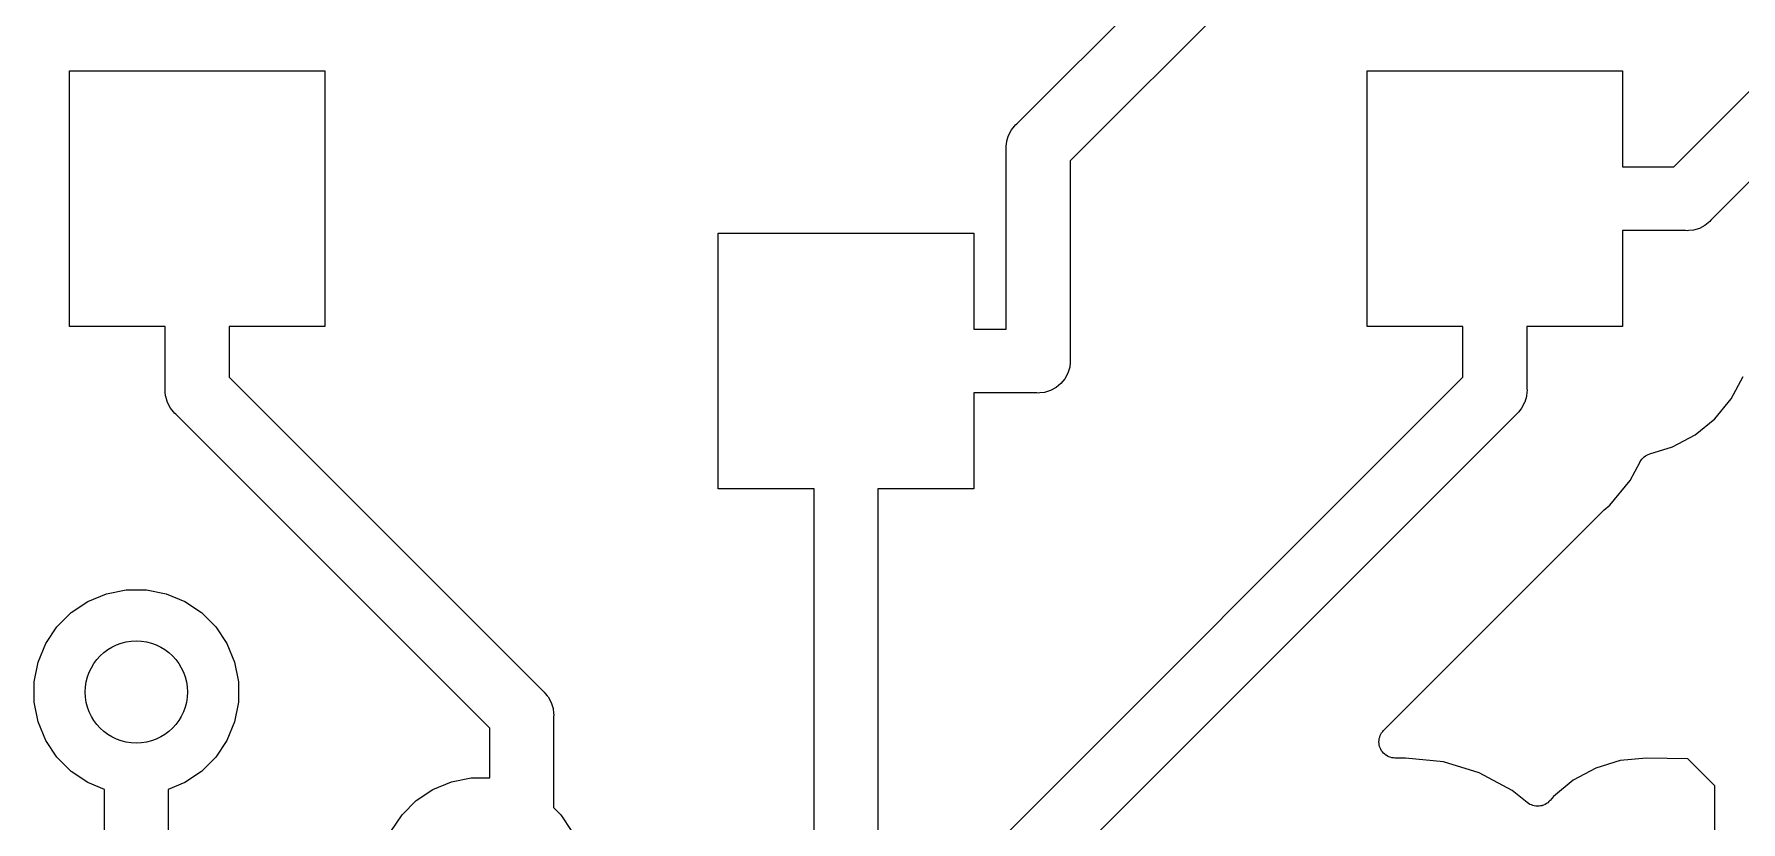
# Model space of a CAD drawing. Extents: x 1 to 139, y -76 to -1.
# Drawn here: x 21.59 to 28.27, y -59.59 to -56.51 of the extents above; entities that cross this region are included whole.
import ezdxf

# ---------------------------------------------------------------- set-up
doc = ezdxf.new("R2010")
doc.units = 0
doc.header["$MEASUREMENT"] = 0
doc.layers.add('BLACK', color=7, linetype='CONTINUOUS')

msp = doc.modelspace()

# ---------------------------------------------------------------- linework, layer by layer
at = {"layer": 'BLACK', "linetype": 'CONTINUOUS'}
for p, q in [((25.4332, -56.8576), (28.1204, -54.1704)), ((28.2649, -54.3795), (25.6423, -57.0021)), ((28.0055, -57.025), (30.152, -54.8785)), ((30.2965, -55.0876), (28.15, -57.234)), ((21.725, -57.65), (21.725, -56.65)), ((21.725, -56.65), (22.725, -56.65)), ((22.725, -56.65), (22.725, -57.65)), ((26.805, -57.65), (26.805, -56.65)), ((26.805, -56.65), (27.805, -56.65)), ((27.805, -56.65), (27.805, -57.025)), ((25.3947, -56.9238), (25.4013, -56.9022)), ((25.4013, -56.9022), (25.4129, -56.8805)), ((25.4129, -56.8805), (25.4246, -56.8663)), ((25.4246, -56.8662), (25.4285, -56.8615)), ((25.4246, -56.8663), (25.4246, -56.8662)), ((25.4285, -56.8615), (25.4332, -56.8576)), ((25.3917, -56.9503), (25.3923, -56.9442)), ((25.3923, -56.9564), (25.3917, -56.9503)), ((25.3923, -56.9442), (25.3941, -56.9258)), ((25.3923, -57.66), (25.3923, -56.9564)), ((25.3941, -56.9258), (25.3947, -56.9238)), ((25.6423, -57.0021), (25.6423, -57.7789)), ((27.805, -57.025), (28.0055, -57.025)), ((28.1271, -57.2544), (28.1054, -57.266)), ((28.1461, -57.2388), (28.1271, -57.2544)), ((28.15, -57.234), (28.1461, -57.2388)), ((24.265, -58.285), (24.265, -57.285)), ((24.265, -57.285), (25.265, -57.285)), ((25.265, -57.285), (25.265, -57.66)), ((28.0512, -57.275), (27.805, -57.275)), ((27.805, -57.275), (27.805, -57.65)), ((28.0573, -57.2756), (28.0512, -57.275)), ((28.0634, -57.275), (28.0573, -57.2756)), ((28.0818, -57.2732), (28.0634, -57.275)), ((28.0634, -57.275), (28.0634, -57.275)), ((28.1054, -57.266), (28.0818, -57.2732)), ((22.1, -57.65), (21.725, -57.65)), ((22.1, -57.8939), (22.1, -57.65)), ((22.725, -57.65), (22.35, -57.65)), ((22.35, -57.65), (22.35, -57.8482)), ((27.18, -57.65), (26.805, -57.65)), ((27.18, -57.8482), (27.18, -57.65)), ((27.805, -57.65), (27.43, -57.65)), ((27.43, -57.65), (27.43, -57.8939)), ((25.265, -57.66), (25.3923, -57.66)), ((25.6423, -57.7789), (25.6429, -57.785)), ((25.6429, -57.785), (25.6423, -57.7911)), ((22.35, -57.8482), (23.5791, -59.0773)), ((25.058, -59.9703), (27.18, -57.8482)), ((25.6217, -57.8548), (25.6061, -57.8738)), ((25.6333, -57.8331), (25.6217, -57.8548)), ((25.6405, -57.8095), (25.6333, -57.8331)), ((25.6407, -57.8074), (25.6405, -57.8095)), ((25.6423, -57.7911), (25.6407, -57.8074)), ((25.6423, -57.7911), (25.6423, -57.7911)), ((28.2294, -57.9336), (28.2766, -57.8453)), ((22.0994, -57.9), (22.1, -57.8939)), ((22.1, -57.9061), (22.0994, -57.9)), ((22.1016, -57.9224), (22.1, -57.9061)), ((22.1018, -57.9245), (22.1016, -57.9224)), ((25.5112, -57.91), (25.265, -57.91)), ((25.265, -57.91), (25.265, -58.285)), ((25.5173, -57.9106), (25.5112, -57.91)), ((25.5234, -57.91), (25.5173, -57.9106)), ((25.5418, -57.9082), (25.5234, -57.91)), ((25.5234, -57.91), (25.5234, -57.91)), ((25.5654, -57.901), (25.5418, -57.9082)), ((25.5871, -57.8894), (25.5654, -57.901)), ((25.6061, -57.8738), (25.5871, -57.8894)), ((27.43, -57.9061), (27.4282, -57.9245)), ((27.43, -57.8939), (27.4306, -57.9)), ((27.4306, -57.9), (27.43, -57.9061)), ((27.43, -57.9061), (27.43, -57.9061)), ((22.109, -57.9481), (22.1018, -57.9245)), ((22.1206, -57.9698), (22.109, -57.9481)), ((22.1319, -57.9836), (22.1206, -57.9698)), ((22.1362, -57.9888), (22.1319, -57.9836)), ((22.141, -57.9927), (22.1362, -57.9888)), ((27.3938, -57.9888), (27.3891, -57.9927)), ((27.3981, -57.9836), (27.3938, -57.9888)), ((27.4094, -57.9698), (27.3981, -57.9836)), ((27.421, -57.9481), (27.4094, -57.9698)), ((27.4215, -57.9466), (27.421, -57.9481)), ((27.4282, -57.9245), (27.4215, -57.9466)), ((28.1659, -58.0109), (28.2294, -57.9336)), ((23.37, -59.2218), (22.141, -57.9927)), ((27.3891, -57.9927), (25.267, -60.1148)), ((28.0886, -58.0744), (28.1659, -58.0109)), ((27.9109, -58.1487), (28.0003, -58.1216)), ((28.0003, -58.1216), (28.0886, -58.0744)), ((27.8339, -58.2534), (27.8733, -58.1796)), ((27.8733, -58.1796), (27.8734, -58.1794)), ((27.8734, -58.1794), (27.8737, -58.1788)), ((27.8734, -58.1794), (27.8734, -58.1794)), ((27.8734, -58.1794), (27.8734, -58.1794)), ((27.8737, -58.1788), (27.8771, -58.1739)), ((27.8771, -58.1739), (27.8803, -58.1691)), ((27.8803, -58.1691), (27.8806, -58.1689)), ((27.8806, -58.1689), (27.8808, -58.1686)), ((27.8808, -58.1686), (27.885, -58.1645)), ((27.885, -58.1645), (27.8891, -58.1603)), ((27.8891, -58.1603), (27.8894, -58.1602)), ((27.8894, -58.1602), (27.8896, -58.1599)), ((27.8896, -58.1599), (27.8945, -58.1568)), ((27.8945, -58.1568), (27.8994, -58.1535)), ((27.8994, -58.1535), (27.8997, -58.1533)), ((27.8997, -58.1533), (27.9, -58.1532)), ((27.9, -58.1532), (27.9054, -58.151)), ((27.9054, -58.151), (27.9109, -58.1487)), ((27.7548, -58.3498), (27.8339, -58.2534)), ((24.64, -58.285), (24.265, -58.285)), ((24.64, -59.914), (24.64, -58.285)), ((25.265, -58.285), (24.89, -58.285)), ((24.89, -58.285), (24.89, -59.9597)), ((26.8694, -59.2308), (27.7284, -58.3718)), ((27.7284, -58.3718), (27.729, -58.3712)), ((27.729, -58.3712), (27.7311, -58.3695)), ((27.7311, -58.3695), (27.733, -58.3676)), ((27.733, -58.3676), (27.7548, -58.3498)), ((21.7973, -58.7263), (21.8701, -58.6962)), ((21.8701, -58.6962), (21.9474, -58.6808)), ((21.9474, -58.6808), (22.0262, -58.6808)), ((22.0262, -58.6808), (22.1035, -58.6962)), ((22.1035, -58.6962), (22.1763, -58.7263)), ((21.6761, -58.8258), (21.7318, -58.7701)), ((21.7318, -58.7701), (21.7973, -58.7263)), ((22.1763, -58.7263), (22.2418, -58.7701)), ((22.2418, -58.7701), (22.2975, -58.8258)), ((21.6323, -58.8913), (21.6761, -58.8258)), ((22.2975, -58.8258), (22.3413, -58.8913)), ((21.6022, -58.9641), (21.6323, -58.8913)), ((22.3413, -58.8913), (22.3714, -58.9641)), ((21.5868, -59.0414), (21.6022, -58.9641)), ((22.3714, -58.9641), (22.3868, -59.0414)), ((21.5868, -59.1202), (21.5868, -59.0414)), ((22.3868, -59.0414), (22.3868, -59.1202)), ((21.6022, -59.1975), (21.5868, -59.1202)), ((22.3868, -59.1202), (22.3714, -59.1975)), ((23.5791, -59.0773), (23.5838, -59.0812)), ((23.5838, -59.0812), (23.5877, -59.0859)), ((23.5877, -59.0859), (23.5877, -59.0859)), ((23.5877, -59.0859), (23.5953, -59.0952)), ((23.5953, -59.0952), (23.5994, -59.1002)), ((23.5994, -59.1002), (23.611, -59.1219)), ((23.611, -59.1219), (23.6182, -59.1455)), ((23.6182, -59.1455), (23.62, -59.1639)), ((23.62, -59.1639), (23.62, -59.1639)), ((23.62, -59.1639), (23.6206, -59.17)), ((23.6206, -59.17), (23.62, -59.1761)), ((23.62, -59.1761), (23.62, -59.5332)), ((21.6323, -59.2703), (21.6022, -59.1975)), ((22.3714, -59.1975), (22.3413, -59.2703)), ((23.37, -59.4164), (23.37, -59.2218)), ((26.8521, -59.263), (26.8539, -59.2572)), ((26.8539, -59.2572), (26.8556, -59.2513)), ((26.8556, -59.2513), (26.8557, -59.2512)), ((26.8557, -59.2511), (26.8586, -59.2459)), ((26.8557, -59.2512), (26.8557, -59.2511)), ((26.8586, -59.2459), (26.8615, -59.2404)), ((26.8615, -59.2404), (26.8616, -59.2403)), ((26.8616, -59.2402), (26.8656, -59.2355)), ((26.8616, -59.2403), (26.8616, -59.2402)), ((26.8656, -59.2355), (26.8694, -59.2308)), ((21.6761, -59.3358), (21.6323, -59.2703)), ((22.3413, -59.2703), (22.2975, -59.3358)), ((26.8508, -59.2753), (26.8514, -59.2693)), ((26.8508, -59.2754), (26.8508, -59.2753)), ((26.8508, -59.2755), (26.8508, -59.2754)), ((26.8514, -59.2818), (26.8508, -59.2755)), ((26.8514, -59.2693), (26.852, -59.2632)), ((26.8519, -59.2876), (26.8514, -59.2818)), ((26.8519, -59.2877), (26.8519, -59.2876)), ((26.8519, -59.2879), (26.8519, -59.2877)), ((26.8536, -59.2936), (26.8519, -59.2879)), ((26.852, -59.2631), (26.8521, -59.263)), ((26.852, -59.2632), (26.852, -59.2631)), ((26.8554, -59.2995), (26.8536, -59.2936)), ((26.8554, -59.2996), (26.8554, -59.2995)), ((26.8555, -59.2997), (26.8554, -59.2996)), ((26.8582, -59.3049), (26.8555, -59.2997)), ((26.8611, -59.3105), (26.8582, -59.3049)), ((26.8612, -59.3106), (26.8611, -59.3105)), ((26.8613, -59.3107), (26.8612, -59.3106)), ((26.865, -59.3153), (26.8613, -59.3107)), ((26.8689, -59.3202), (26.865, -59.3153)), ((26.869, -59.3202), (26.8689, -59.3202)), ((26.8691, -59.3203), (26.869, -59.3202)), ((26.8737, -59.3242), (26.8691, -59.3203)), ((26.8784, -59.3281), (26.8737, -59.3242)), ((21.7318, -59.3915), (21.6761, -59.3358)), ((21.7973, -59.4353), (21.7318, -59.3915)), ((22.2418, -59.3915), (22.1763, -59.4353)), ((22.2975, -59.3358), (22.2418, -59.3915)), ((26.8785, -59.3282), (26.8784, -59.3281)), ((26.8786, -59.3283), (26.8785, -59.3282)), ((26.8839, -59.3312), (26.8786, -59.3283)), ((26.8893, -59.3341), (26.8839, -59.3312)), ((26.8894, -59.3341), (26.8893, -59.3341)), ((26.8895, -59.3342), (26.8894, -59.3341)), ((26.8953, -59.336), (26.8895, -59.3342)), ((26.9011, -59.3378), (26.8953, -59.336)), ((26.9012, -59.3379), (26.9011, -59.3378)), ((26.9013, -59.3379), (26.9012, -59.3379)), ((26.9074, -59.3386), (26.9013, -59.3379)), ((26.9134, -59.3392), (26.9074, -59.3386)), ((26.9136, -59.3392), (26.9134, -59.3392)), ((26.9143, -59.3392), (26.9136, -59.3392)), ((26.9136, -59.3392), (26.9136, -59.3392)), ((26.9136, -59.3392), (26.9136, -59.3392)), ((26.9544, -59.3392), (26.9143, -59.3392)), ((27.1034, -59.3539), (26.9544, -59.3392)), ((27.2437, -59.3965), (27.1034, -59.3539)), ((27.6997, -59.3784), (27.6114, -59.4256)), ((27.7954, -59.3493), (27.6997, -59.3784)), ((27.8977, -59.3393), (27.7954, -59.3493)), ((28.0599, -59.3416), (27.8977, -59.3393)), ((28.166, -59.4477), (28.0599, -59.3416)), ((21.8618, -59.462), (21.7973, -59.4353)), ((22.1763, -59.4353), (22.1118, -59.462)), ((23.148, -59.4619), (23.2208, -59.4318)), ((23.2208, -59.4318), (23.2981, -59.4164)), ((23.2981, -59.4164), (23.37, -59.4164)), ((27.373, -59.4656), (27.2437, -59.3965)), ((27.6114, -59.4256), (27.5341, -59.4891)), ((28.166, -59.85), (28.166, -59.4477)), ((21.8618, -60.397), (21.8618, -59.462)), ((22.1118, -59.462), (22.1118, -60.147)), ((23.0268, -59.5614), (23.0825, -59.5057)), ((23.0825, -59.5057), (23.148, -59.4619)), ((27.4317, -59.5137), (27.373, -59.4656)), ((27.4367, -59.5171), (27.4317, -59.5137)), ((27.4416, -59.5204), (27.4367, -59.5171)), ((27.4418, -59.5205), (27.4416, -59.5204)), ((27.442, -59.5206), (27.4418, -59.5205)), ((27.4476, -59.5229), (27.442, -59.5206)), ((27.453, -59.5252), (27.4476, -59.5229)), ((27.4532, -59.5253), (27.453, -59.5252)), ((27.4534, -59.5254), (27.4532, -59.5253)), ((27.4592, -59.5265), (27.4534, -59.5254)), ((27.4651, -59.5278), (27.4592, -59.5265)), ((27.4839, -59.5267), (27.478, -59.5278)), ((27.4897, -59.5256), (27.4839, -59.5267)), ((27.4899, -59.5255), (27.4897, -59.5256)), ((27.4901, -59.5255), (27.4899, -59.5255)), ((27.4957, -59.5232), (27.4901, -59.5255)), ((27.5012, -59.521), (27.4957, -59.5232)), ((27.5014, -59.5209), (27.5012, -59.521)), ((27.5016, -59.5208), (27.5014, -59.5209)), ((27.5066, -59.5175), (27.5016, -59.5208)), ((27.5116, -59.5142), (27.5066, -59.5175)), ((27.5117, -59.5141), (27.5116, -59.5142)), ((27.5119, -59.514), (27.5117, -59.5141)), ((27.5162, -59.5098), (27.5119, -59.514)), ((27.5205, -59.5056), (27.5162, -59.5098)), ((27.5207, -59.5053), (27.5205, -59.5056)), ((27.5208, -59.5052), (27.5207, -59.5053)), ((27.521, -59.5049), (27.5208, -59.5052)), ((27.5208, -59.5052), (27.5208, -59.5052)), ((27.5341, -59.4891), (27.521, -59.5049)), ((22.983, -59.6269), (23.0268, -59.5614)), ((23.62, -59.5332), (23.6482, -59.5614)), ((23.6482, -59.5614), (23.692, -59.6269)), ((27.4654, -59.5278), (27.4651, -59.5278)), ((27.4656, -59.5278), (27.4654, -59.5278)), ((27.4715, -59.5278), (27.4656, -59.5278)), ((27.4775, -59.5279), (27.4715, -59.5278)), ((27.4777, -59.5278), (27.4775, -59.5279)), ((27.478, -59.5278), (27.4777, -59.5278))]:
    msp.add_line(p, q, dxfattribs=at)
at = {"layer": 'BLACK'}
msp.add_circle((21.9868, -59.0808), 0.2, dxfattribs=at)

doc.saveas('drawing.dxf')
